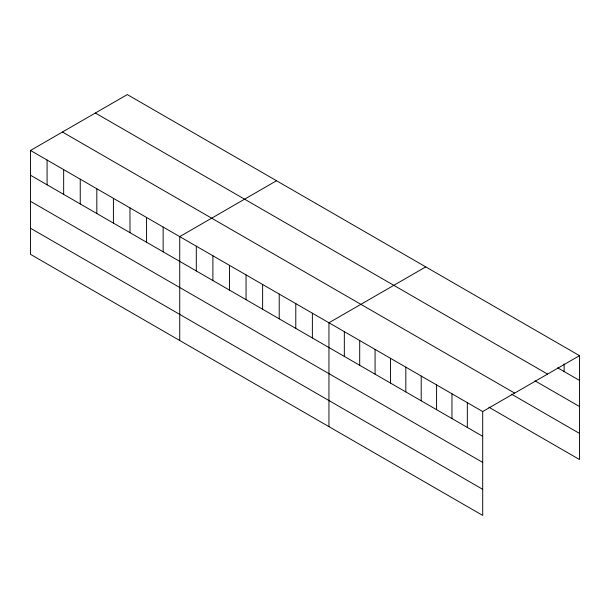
<?xml version="1.0" encoding="UTF-8"?>
<svg xmlns="http://www.w3.org/2000/svg" width="610" height="610" viewBox="0 0 610 610"><rect width="100%" height="100%" fill="white"/><g stroke="black" fill="none" stroke-linecap="round" stroke-linejoin="round"><path stroke-width="0.91" d="M30.5 150.464L482.701 411.544L482.701 515.419L30.5 254.339L30.5 150.464L127.299 94.581L579.5 355.66L579.5 459.536L488.869 407.205M276.521 180.735L179.729 236.619L179.729 340.494M425.75 266.89L328.95 322.774L328.95 426.657M482.701 411.544L579.5 355.66M557.654 367.807L579.5 380.426M95.351 113.025L547.559 374.098M534.993 380.838L579.5 406.527M62.441 132.027L514.649 393.099M511.523 394.182L579.5 433.428M30.5 175.23L482.701 436.31M30.5 201.338L482.701 462.418M30.5 228.239L482.701 489.311M564.128 363.926L564.128 371.551M467.329 402.669L467.329 427.435M451.957 393.793L451.957 418.559M436.577 384.91L436.577 409.676M421.205 376.034L421.205 400.8M405.825 367.159L405.825 391.925M390.453 358.284L390.453 383.049M375.081 349.408L375.081 374.174M359.702 340.532L359.702 365.298M344.33 331.649L344.33 356.423M312.373 313.204L312.373 337.971M295.789 303.627L295.789 328.401M279.212 294.058L279.212 318.824M262.628 284.489L262.628 309.255M246.051 274.912L246.051 299.678M229.467 265.342L229.467 290.108M212.89 255.765L212.89 280.531M196.306 246.196L196.306 270.962M163.144 227.05L163.144 251.816M146.568 217.473L146.568 242.239M129.983 207.903L129.983 232.669M113.407 198.326L113.407 223.1M96.822 188.757L96.822 213.523M80.245 179.188L80.245 203.953M63.661 169.611L63.661 194.376M47.084 160.041L47.084 184.807"/></g></svg>
